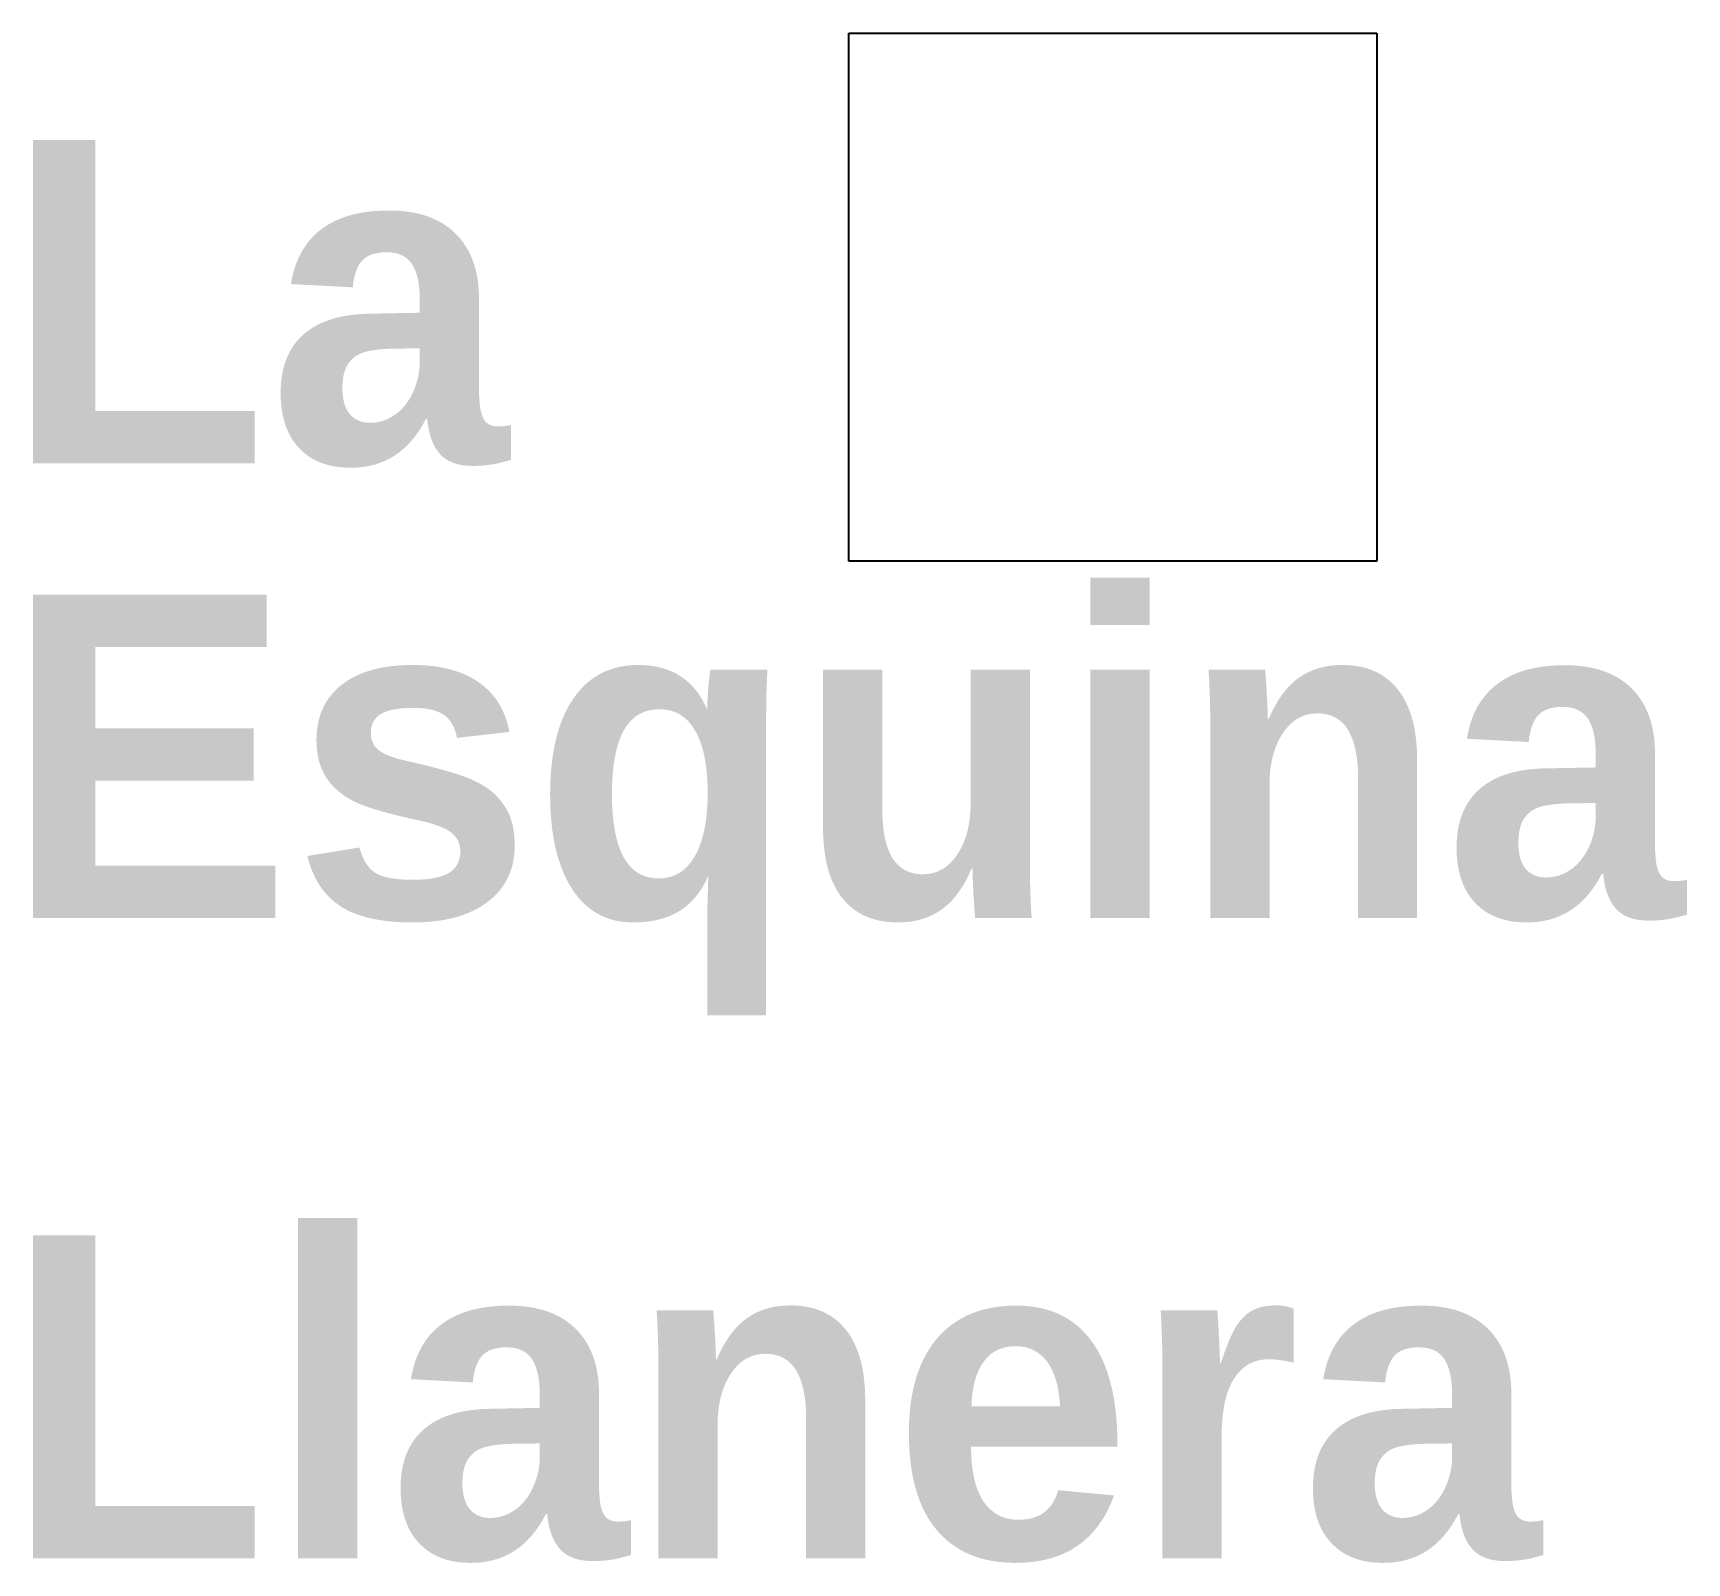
# Model space of a CAD drawing. Extents: x 258 to 371, y -469 to -365.
import ezdxf

# ---------------------------------------------------------------- set-up
doc = ezdxf.new("R2010")
doc.units = 0
doc.header["$MEASUREMENT"] = 0
doc.layers.add('Layer 1', color=7, linetype='Continuous')
picture_1 = doc.add_image_def('image1.png', size_in_pixel=(96, 96))

msp = doc.modelspace()

# ---------------------------------------------------------------- texts
at = {"layer": 'Layer 1', "color": 250, "true_color": 0x231f20, "char_height": 21.948, "attachment_point": 7}
for s, insert in [('\\fSource Han Sans|b1|i0|c0|p34;\\W1;La ', (256.34, -394.75)), ('\\fSource Han Sans|b1|i0|c0|p34;\\W1;Esquina ', (256.34, -431.95)), ('\\fSource Han Sans|b1|i0|c0|p34;\\W1;Llanera', (256.34, -469.15))]:
    msp.add_mtext(s, dxfattribs=dict(at, insert=insert))

# ---------------------------------------------------------------- pictures from other files: only their frames are drawn
at = {"layer": 'Layer 1'}
image = msp.add_image(picture_1, insert=(313.75, -401.09), size_in_units=(35.87, 35.87), dxfattribs=at)

doc.saveas('drawing.dxf')
